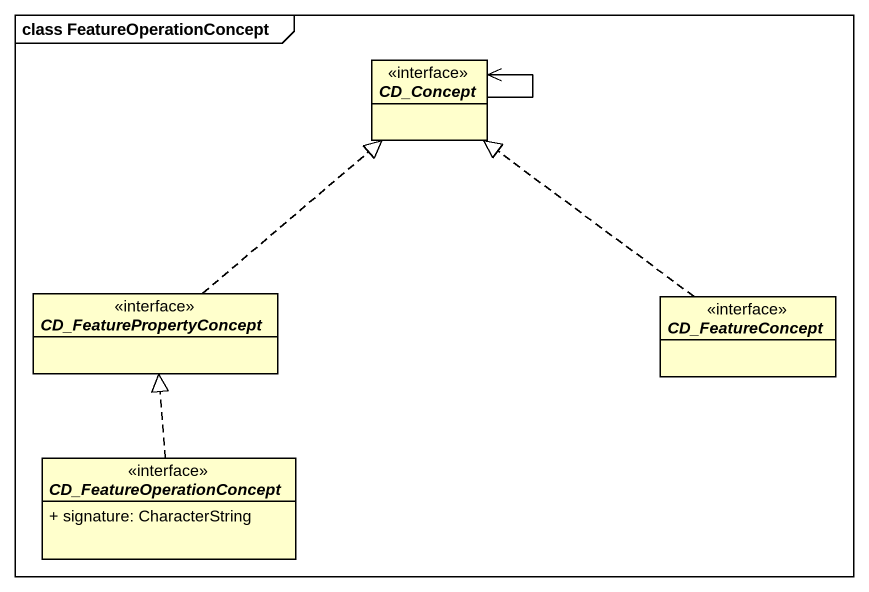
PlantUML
@startuml
mainframe class FeatureOperationConcept
hide circle
hide empty members
skinparam classAttributeIconSize 0
interface CD_Concept
interface CD_FeaturePropertyConcept
interface CD_FeatureConcept
interface CD_FeatureOperationConcept {
  + signature: CharacterString
}
CD_Concept --> CD_Concept
CD_FeaturePropertyConcept .up.|> CD_Concept
CD_FeatureConcept .up.|> CD_Concept
CD_FeatureOperationConcept .up.|> CD_FeaturePropertyConcept
@enduml
